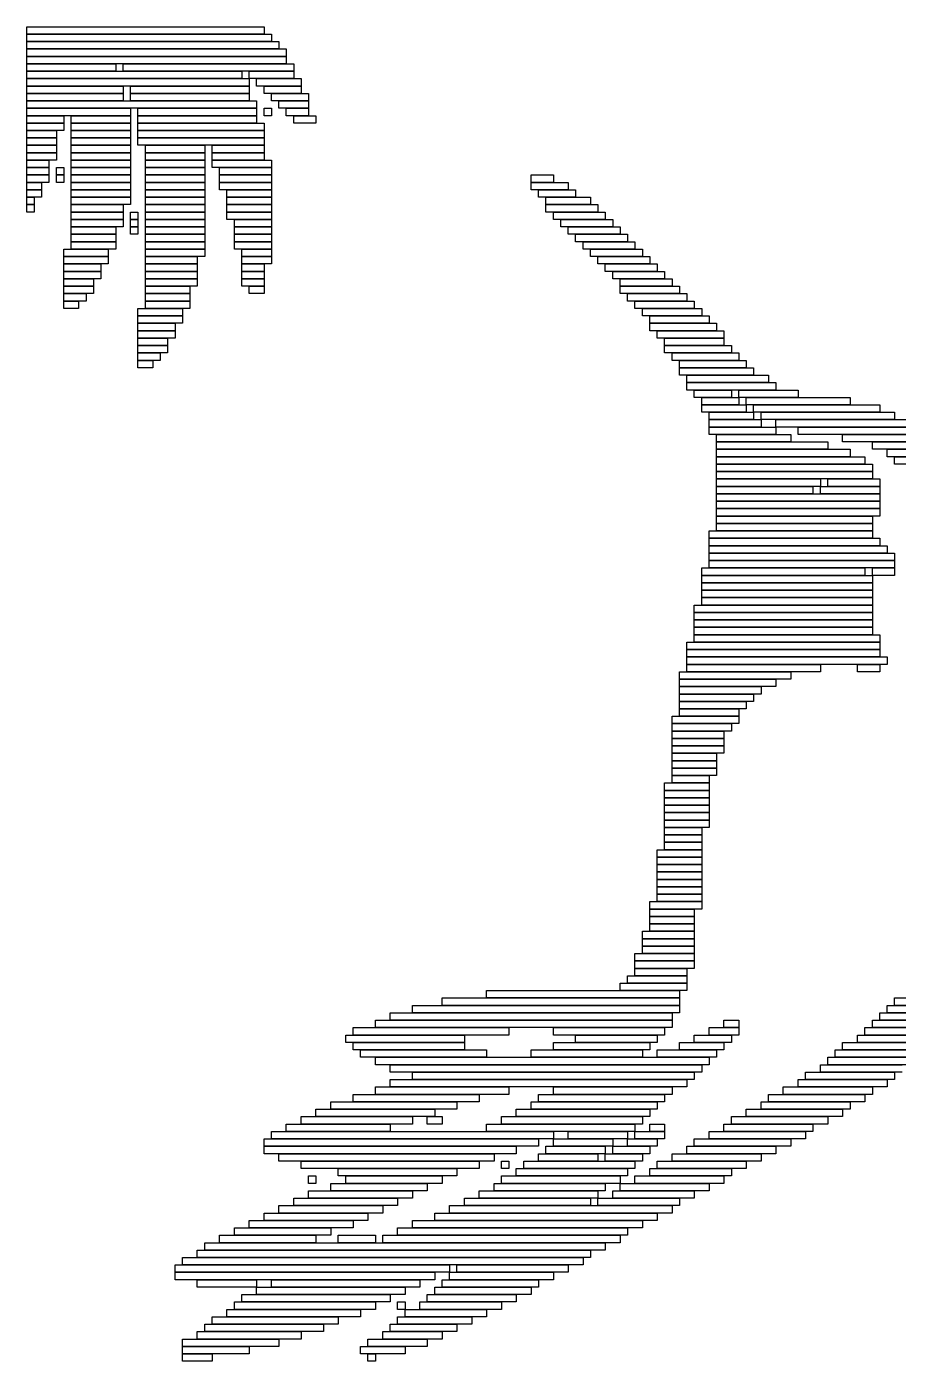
# Model space of a CAD drawing. Extents: x 380 to 643, y 432 to 612.
# Drawn here: x 380 to 497.5, y 432 to 612 of the extents above; entities that cross this region are included whole.
import ezdxf

# ---------------------------------------------------------------- set-up
doc = ezdxf.new("R2010")
doc.units = 0

msp = doc.modelspace()

# ---------------------------------------------------------------- linework, layer by layer
for p, q in [((380, 612), (412, 612)), ((380, 611), (380, 612)), ((412, 612), (412, 611)), ((412, 611), (380, 611)), ((380, 611), (413, 611)), ((380, 610), (380, 611)), ((413, 611), (413, 610)), ((413, 610), (380, 610)), ((380, 610), (414, 610)), ((380, 609), (380, 610)), ((414, 609), (380, 609)), ((380, 609), (415, 609)), ((380, 608), (380, 609)), ((414, 610), (414, 609)), ((415, 609), (415, 608)), ((415, 608), (380, 608)), ((380, 608), (415, 608)), ((380, 607), (380, 608)), ((415, 607), (380, 607)), ((380, 607), (392, 607)), ((380, 606), (380, 607)), ((392, 607), (392, 606)), ((393, 607), (416, 607)), ((393, 606), (393, 607)), ((415, 608), (415, 607)), ((416, 607), (416, 606)), ((392, 606), (380, 606)), ((380, 606), (409, 606)), ((380, 605), (380, 606)), ((409, 605), (380, 605)), ((380, 605), (410, 605)), ((380, 604), (380, 605)), ((416, 606), (393, 606)), ((409, 606), (409, 605)), ((410, 606), (416, 606)), ((410, 605), (410, 606)), ((416, 605), (410, 605)), ((410, 605), (410, 604)), ((411, 605), (417, 605)), ((411, 604), (411, 605)), ((416, 606), (416, 605)), ((417, 605), (417, 604)), ((410, 604), (380, 604)), ((380, 604), (393, 604)), ((380, 603), (380, 604)), ((393, 603), (380, 603)), ((380, 603), (393, 603)), ((380, 602), (380, 603)), ((393, 604), (393, 603)), ((393, 603), (393, 602)), ((394, 604), (410, 604)), ((394, 603), (394, 604)), ((410, 603), (394, 603)), ((394, 603), (410, 603)), ((394, 602), (394, 603)), ((410, 604), (410, 603)), ((410, 603), (410, 602)), ((417, 604), (411, 604)), ((412, 604), (417, 604)), ((412, 603), (412, 604)), ((417, 603), (412, 603)), ((413, 603), (418, 603)), ((413, 602), (413, 603)), ((417, 604), (417, 603)), ((418, 603), (418, 602)), ((393, 602), (380, 602)), ((380, 602), (411, 602)), ((380, 601), (380, 602)), ((410, 602), (394, 602)), ((411, 602), (411, 601)), ((418, 602), (413, 602)), ((414, 602), (418, 602)), ((414, 601), (414, 602)), ((418, 602), (418, 601)), ((411, 601), (380, 601)), ((380, 601), (394, 601)), ((380, 600), (380, 601)), ((394, 600), (380, 600)), ((380, 600), (385, 600)), ((380, 599), (380, 600)), ((385, 600), (385, 599)), ((386, 600), (394, 600)), ((386, 599), (386, 600)), ((394, 601), (394, 600)), ((394, 600), (394, 599)), ((395, 601), (411, 601)), ((395, 600), (395, 601)), ((411, 600), (395, 600)), ((395, 600), (411, 600)), ((395, 599), (395, 600)), ((411, 601), (411, 600)), ((411, 600), (411, 599)), ((412, 601), (413, 601)), ((412, 600), (412, 601)), ((413, 600), (412, 600)), ((413, 601), (413, 600)), ((418, 601), (414, 601)), ((415, 601), (418, 601)), ((415, 600), (415, 601)), ((418, 600), (415, 600)), ((416, 600), (419, 600)), ((416, 599), (416, 600)), ((418, 601), (418, 600)), ((419, 600), (419, 599)), ((385, 599), (380, 599)), ((380, 599), (385, 599)), ((380, 598), (380, 599)), ((385, 598), (380, 598)), ((380, 598), (384, 598)), ((380, 597), (380, 598)), ((384, 598), (384, 597)), ((385, 599), (385, 598)), ((394, 599), (386, 599)), ((386, 599), (394, 599)), ((386, 598), (386, 599)), ((394, 598), (386, 598)), ((386, 598), (394, 598)), ((386, 597), (386, 598)), ((394, 599), (394, 598)), ((394, 598), (394, 597)), ((411, 599), (395, 599)), ((395, 599), (412, 599)), ((395, 598), (395, 599)), ((412, 598), (395, 598)), ((395, 598), (412, 598)), ((395, 597), (395, 598)), ((412, 599), (412, 598)), ((412, 598), (412, 597)), ((419, 599), (416, 599)), ((384, 597), (380, 597)), ((380, 597), (384, 597)), ((380, 596), (380, 597)), ((384, 596), (380, 596)), ((380, 596), (384, 596)), ((380, 595), (380, 596)), ((384, 597), (384, 596)), ((384, 596), (384, 595)), ((394, 597), (386, 597)), ((386, 597), (394, 597)), ((386, 596), (386, 597)), ((394, 596), (386, 596)), ((386, 596), (394, 596)), ((386, 595), (386, 596)), ((394, 597), (394, 596)), ((394, 596), (394, 595)), ((412, 597), (395, 597)), ((395, 597), (412, 597)), ((395, 596), (395, 597)), ((412, 596), (395, 596)), ((396, 596), (404, 596)), ((396, 595), (396, 596)), ((404, 596), (404, 595)), ((405, 596), (412, 596)), ((405, 595), (405, 596)), ((412, 597), (412, 596)), ((412, 596), (412, 595)), ((384, 595), (380, 595)), ((380, 595), (384, 595)), ((380, 594), (380, 595)), ((384, 594), (380, 594)), ((380, 594), (383, 594)), ((380, 593), (380, 594)), ((383, 594), (383, 593)), ((384, 595), (384, 594)), ((394, 595), (386, 595)), ((386, 595), (394, 595)), ((386, 594), (386, 595)), ((394, 594), (386, 594)), ((386, 594), (394, 594)), ((386, 593), (386, 594)), ((394, 595), (394, 594)), ((394, 594), (394, 593)), ((404, 595), (396, 595)), ((396, 595), (404, 595)), ((396, 594), (396, 595)), ((404, 594), (396, 594)), ((396, 594), (404, 594)), ((396, 593), (396, 594)), ((404, 595), (404, 594)), ((404, 594), (404, 593)), ((412, 595), (405, 595)), ((405, 595), (412, 595)), ((405, 594), (405, 595)), ((412, 594), (405, 594)), ((405, 594), (413, 594)), ((405, 593), (405, 594)), ((412, 595), (412, 594)), ((413, 594), (413, 593)), ((383, 593), (380, 593)), ((380, 593), (383, 593)), ((380, 592), (380, 593)), ((383, 593), (383, 592)), ((384, 593), (385, 593)), ((384, 592), (384, 593)), ((385, 593), (385, 592)), ((394, 593), (386, 593)), ((386, 593), (394, 593)), ((386, 592), (386, 593)), ((394, 593), (394, 592)), ((404, 593), (396, 593)), ((396, 593), (404, 593)), ((396, 592), (396, 593)), ((404, 593), (404, 592)), ((413, 593), (405, 593)), ((406, 593), (413, 593)), ((406, 592), (406, 593)), ((413, 593), (413, 592)), ((383, 592), (380, 592)), ((380, 592), (383, 592)), ((380, 591), (380, 592)), ((383, 591), (380, 591)), ((380, 591), (382, 591)), ((380, 590), (380, 591)), ((382, 591), (382, 590)), ((383, 592), (383, 591)), ((385, 592), (384, 592)), ((384, 592), (385, 592)), ((384, 591), (384, 592)), ((385, 591), (384, 591)), ((385, 592), (385, 591)), ((394, 592), (386, 592)), ((386, 592), (394, 592)), ((386, 591), (386, 592)), ((394, 591), (386, 591)), ((386, 591), (394, 591)), ((386, 590), (386, 591)), ((394, 592), (394, 591)), ((394, 591), (394, 590)), ((404, 592), (396, 592)), ((396, 592), (404, 592)), ((396, 591), (396, 592)), ((404, 591), (396, 591)), ((396, 591), (404, 591)), ((396, 590), (396, 591)), ((404, 592), (404, 591)), ((404, 591), (404, 590)), ((413, 592), (406, 592)), ((406, 592), (413, 592)), ((406, 591), (406, 592)), ((413, 591), (406, 591)), ((406, 591), (413, 591)), ((406, 590), (406, 591)), ((413, 592), (413, 591)), ((413, 591), (413, 590)), ((448, 592), (451, 592)), ((448, 591), (448, 592)), ((451, 591), (448, 591)), ((448, 591), (453, 591)), ((448, 590), (448, 591)), ((451, 592), (451, 591)), ((453, 591), (453, 590)), ((382, 590), (380, 590)), ((380, 590), (382, 590)), ((380, 589), (380, 590)), ((382, 589), (380, 589)), ((380, 589), (381, 589)), ((380, 588), (380, 589)), ((381, 589), (381, 588)), ((382, 590), (382, 589)), ((394, 590), (386, 590)), ((386, 590), (394, 590)), ((386, 589), (386, 590)), ((394, 589), (386, 589)), ((386, 589), (394, 589)), ((386, 588), (386, 589)), ((394, 590), (394, 589)), ((394, 589), (394, 588)), ((404, 590), (396, 590)), ((396, 590), (404, 590)), ((396, 589), (396, 590)), ((404, 589), (396, 589)), ((396, 589), (404, 589)), ((396, 588), (396, 589)), ((404, 590), (404, 589)), ((404, 589), (404, 588)), ((413, 590), (406, 590)), ((407, 590), (413, 590)), ((407, 589), (407, 590)), ((413, 589), (407, 589)), ((407, 589), (413, 589)), ((407, 588), (407, 589)), ((413, 590), (413, 589)), ((413, 589), (413, 588)), ((453, 590), (448, 590)), ((449, 590), (454, 590)), ((449, 589), (449, 590)), ((454, 589), (449, 589)), ((450, 589), (456, 589)), ((450, 588), (450, 589)), ((454, 590), (454, 589)), ((456, 589), (456, 588)), ((381, 588), (380, 588)), ((380, 588), (381, 588)), ((380, 587), (380, 588)), ((381, 587), (380, 587)), ((381, 588), (381, 587)), ((394, 588), (386, 588)), ((386, 588), (393, 588)), ((386, 587), (386, 588)), ((393, 587), (386, 587)), ((386, 587), (393, 587)), ((386, 586), (386, 587)), ((393, 588), (393, 587)), ((393, 587), (393, 586)), ((394, 587), (395, 587)), ((394, 586), (394, 587)), ((395, 587), (395, 586)), ((404, 588), (396, 588)), ((396, 588), (404, 588)), ((396, 587), (396, 588)), ((404, 587), (396, 587)), ((396, 587), (404, 587)), ((396, 586), (396, 587)), ((404, 588), (404, 587)), ((404, 587), (404, 586)), ((413, 588), (407, 588)), ((407, 588), (413, 588)), ((407, 587), (407, 588)), ((413, 587), (407, 587)), ((407, 587), (413, 587)), ((407, 586), (407, 587)), ((413, 588), (413, 587)), ((413, 587), (413, 586)), ((456, 588), (450, 588)), ((450, 588), (457, 588)), ((450, 587), (450, 588)), ((457, 587), (450, 587)), ((451, 587), (458, 587)), ((451, 586), (451, 587)), ((457, 588), (457, 587)), ((458, 587), (458, 586)), ((393, 586), (386, 586)), ((386, 586), (393, 586)), ((386, 585), (386, 586)), ((393, 585), (386, 585)), ((386, 585), (392, 585)), ((386, 584), (386, 585)), ((392, 585), (392, 584)), ((393, 586), (393, 585)), ((395, 586), (394, 586)), ((394, 586), (395, 586)), ((394, 585), (394, 586)), ((395, 585), (394, 585)), ((394, 585), (395, 585)), ((394, 584), (394, 585)), ((395, 586), (395, 585)), ((395, 585), (395, 584)), ((404, 586), (396, 586)), ((396, 586), (404, 586)), ((396, 585), (396, 586)), ((404, 585), (396, 585)), ((396, 585), (404, 585)), ((396, 584), (396, 585)), ((404, 586), (404, 585)), ((404, 585), (404, 584)), ((413, 586), (407, 586)), ((408, 586), (413, 586)), ((408, 585), (408, 586)), ((413, 585), (408, 585)), ((408, 585), (413, 585)), ((408, 584), (408, 585)), ((413, 586), (413, 585)), ((413, 585), (413, 584)), ((458, 586), (451, 586)), ((452, 586), (459, 586)), ((452, 585), (452, 586)), ((459, 585), (452, 585)), ((453, 585), (460, 585)), ((453, 584), (453, 585)), ((459, 586), (459, 585)), ((460, 585), (460, 584)), ((392, 584), (386, 584)), ((386, 584), (392, 584)), ((386, 583), (386, 584)), ((392, 584), (392, 583)), ((395, 584), (394, 584)), ((404, 584), (396, 584)), ((396, 584), (404, 584)), ((396, 583), (396, 584)), ((404, 584), (404, 583)), ((413, 584), (408, 584)), ((408, 584), (413, 584)), ((408, 583), (408, 584)), ((413, 584), (413, 583)), ((460, 584), (453, 584)), ((454, 584), (461, 584)), ((454, 583), (454, 584)), ((461, 584), (461, 583)), ((385, 582), (391, 582)), ((385, 581), (385, 582)), ((392, 583), (386, 583)), ((386, 583), (392, 583)), ((386, 582), (386, 583)), ((392, 582), (386, 582)), ((391, 582), (391, 581)), ((392, 583), (392, 582)), ((404, 583), (396, 583)), ((396, 583), (404, 583)), ((396, 582), (396, 583)), ((404, 582), (396, 582)), ((396, 582), (404, 582)), ((396, 581), (396, 582)), ((404, 583), (404, 582)), ((404, 582), (404, 581)), ((413, 583), (408, 583)), ((408, 583), (413, 583)), ((408, 582), (408, 583)), ((413, 582), (408, 582)), ((409, 582), (413, 582)), ((409, 581), (409, 582)), ((413, 583), (413, 582)), ((413, 582), (413, 581)), ((461, 583), (454, 583)), ((455, 583), (462, 583)), ((455, 582), (455, 583)), ((462, 582), (455, 582)), ((456, 582), (463, 582)), ((456, 581), (456, 582)), ((462, 583), (462, 582)), ((463, 582), (463, 581)), ((391, 581), (385, 581)), ((385, 581), (391, 581)), ((385, 580), (385, 581)), ((391, 580), (385, 580)), ((385, 580), (390, 580)), ((385, 579), (385, 580)), ((390, 580), (390, 579)), ((391, 581), (391, 580)), ((404, 581), (396, 581)), ((396, 581), (403, 581)), ((396, 580), (396, 581)), ((403, 580), (396, 580)), ((396, 580), (403, 580)), ((396, 579), (396, 580)), ((403, 581), (403, 580)), ((403, 580), (403, 579)), ((413, 581), (409, 581)), ((409, 581), (413, 581)), ((409, 580), (409, 581)), ((413, 580), (409, 580)), ((409, 580), (412, 580)), ((409, 579), (409, 580)), ((412, 580), (412, 579)), ((413, 581), (413, 580)), ((463, 581), (456, 581)), ((457, 581), (464, 581)), ((457, 580), (457, 581)), ((464, 580), (457, 580)), ((458, 580), (465, 580)), ((458, 579), (458, 580)), ((464, 581), (464, 580)), ((465, 580), (465, 579)), ((390, 579), (385, 579)), ((385, 579), (390, 579)), ((385, 578), (385, 579)), ((390, 578), (385, 578)), ((385, 578), (389, 578)), ((385, 577), (385, 578)), ((389, 578), (389, 577)), ((390, 579), (390, 578)), ((403, 579), (396, 579)), ((396, 579), (403, 579)), ((396, 578), (396, 579)), ((403, 578), (396, 578)), ((396, 578), (403, 578)), ((396, 577), (396, 578)), ((403, 579), (403, 578)), ((403, 578), (403, 577)), ((412, 579), (409, 579)), ((409, 579), (412, 579)), ((409, 578), (409, 579)), ((412, 578), (409, 578)), ((409, 578), (412, 578)), ((409, 577), (409, 578)), ((412, 579), (412, 578)), ((412, 578), (412, 577)), ((465, 579), (458, 579)), ((459, 579), (466, 579)), ((459, 578), (459, 579)), ((466, 578), (459, 578)), ((460, 578), (467, 578)), ((460, 577), (460, 578)), ((466, 579), (466, 578)), ((467, 578), (467, 577)), ((389, 577), (385, 577)), ((385, 577), (389, 577)), ((385, 576), (385, 577)), ((389, 576), (385, 576)), ((385, 576), (388, 576)), ((385, 575), (385, 576)), ((388, 576), (388, 575)), ((389, 577), (389, 576)), ((403, 577), (396, 577)), ((396, 577), (402, 577)), ((396, 576), (396, 577)), ((402, 576), (396, 576)), ((396, 576), (402, 576)), ((396, 575), (396, 576)), ((402, 577), (402, 576)), ((402, 576), (402, 575)), ((412, 577), (409, 577)), ((410, 577), (412, 577)), ((410, 576), (410, 577)), ((412, 576), (410, 576)), ((412, 577), (412, 576)), ((467, 577), (460, 577)), ((460, 577), (468, 577)), ((460, 576), (460, 577)), ((468, 576), (460, 576)), ((461, 576), (469, 576)), ((461, 575), (461, 576)), ((468, 577), (468, 576)), ((469, 576), (469, 575)), ((388, 575), (385, 575)), ((385, 575), (387, 575)), ((385, 574), (385, 575)), ((387, 575), (387, 574)), ((402, 575), (396, 575)), ((396, 575), (402, 575)), ((396, 574), (396, 575)), ((402, 575), (402, 574)), ((469, 575), (461, 575)), ((462, 575), (470, 575)), ((462, 574), (462, 575)), ((470, 575), (470, 574)), ((387, 574), (385, 574)), ((395, 574), (401, 574)), ((395, 573), (395, 574)), ((401, 573), (395, 573)), ((395, 573), (401, 573)), ((395, 572), (395, 573)), ((402, 574), (396, 574)), ((401, 574), (401, 573)), ((401, 573), (401, 572)), ((470, 574), (462, 574)), ((463, 574), (471, 574)), ((463, 573), (463, 574)), ((471, 573), (463, 573)), ((464, 573), (472, 573)), ((464, 572), (464, 573)), ((471, 574), (471, 573)), ((472, 573), (472, 572)), ((401, 572), (395, 572)), ((395, 572), (400, 572)), ((395, 571), (395, 572)), ((400, 571), (395, 571)), ((395, 571), (400, 571)), ((395, 570), (395, 571)), ((400, 572), (400, 571)), ((400, 571), (400, 570)), ((472, 572), (464, 572)), ((464, 572), (473, 572)), ((464, 571), (464, 572)), ((473, 571), (464, 571)), ((465, 571), (474, 571)), ((465, 570), (465, 571)), ((473, 572), (473, 571)), ((474, 571), (474, 570)), ((400, 570), (395, 570)), ((395, 570), (399, 570)), ((395, 569), (395, 570)), ((399, 569), (395, 569)), ((395, 569), (399, 569)), ((395, 568), (395, 569)), ((399, 570), (399, 569)), ((399, 569), (399, 568)), ((474, 570), (465, 570)), ((466, 570), (474, 570)), ((466, 569), (466, 570)), ((474, 569), (466, 569)), ((466, 569), (475, 569)), ((466, 568), (466, 569)), ((474, 570), (474, 569)), ((475, 569), (475, 568)), ((399, 568), (395, 568)), ((395, 568), (398, 568)), ((395, 567), (395, 568)), ((398, 567), (395, 567)), ((395, 567), (397, 567)), ((395, 566), (395, 567)), ((397, 567), (397, 566)), ((398, 568), (398, 567)), ((475, 568), (466, 568)), ((467, 568), (476, 568)), ((467, 567), (467, 568)), ((476, 567), (467, 567)), ((468, 567), (477, 567)), ((468, 566), (468, 567)), ((476, 568), (476, 567)), ((477, 567), (477, 566)), ((397, 566), (395, 566)), ((477, 566), (468, 566)), ((468, 566), (478, 566)), ((468, 565), (468, 566)), ((478, 566), (478, 565)), ((478, 565), (468, 565)), ((469, 565), (480, 565)), ((469, 564), (469, 565)), ((480, 564), (469, 564)), ((469, 564), (481, 564)), ((469, 563), (469, 564)), ((480, 565), (480, 564)), ((481, 564), (481, 563)), ((481, 563), (469, 563)), ((470, 563), (475, 563)), ((470, 562), (470, 563)), ((475, 562), (470, 562)), ((471, 562), (476, 562)), ((471, 561), (471, 562)), ((475, 563), (475, 562)), ((476, 563), (484, 563)), ((476, 562), (476, 563)), ((484, 562), (476, 562)), ((476, 562), (476, 561)), ((477, 562), (491, 562)), ((477, 561), (477, 562)), ((484, 563), (484, 562)), ((491, 562), (491, 561)), ((476, 561), (471, 561)), ((471, 561), (477, 561)), ((471, 560), (471, 561)), ((477, 560), (471, 560)), ((472, 560), (478, 560)), ((472, 559), (472, 560)), ((491, 561), (477, 561)), ((477, 561), (477, 560)), ((478, 561), (495, 561)), ((478, 560), (478, 561)), ((495, 560), (478, 560)), ((478, 560), (478, 559)), ((479, 560), (497, 560)), ((479, 559), (479, 560)), ((495, 561), (495, 560)), ((497, 560), (497, 559)), ((478, 559), (472, 559)), ((472, 559), (479, 559)), ((472, 558), (472, 559)), ((479, 558), (472, 558)), ((472, 558), (481, 558)), ((472, 557), (472, 558)), ((497, 559), (479, 559)), ((479, 559), (479, 558)), ((481, 559), (499, 559)), ((481, 558), (481, 559)), ((499, 558), (481, 558)), ((481, 558), (481, 557)), ((484, 558), (500, 558)), ((484, 557), (484, 558)), ((481, 557), (472, 557)), ((473, 557), (483, 557)), ((473, 556), (473, 557)), ((483, 557), (483, 556)), ((500, 557), (484, 557)), ((490, 557), (501, 557)), ((490, 556), (490, 557)), ((483, 556), (473, 556)), ((473, 556), (488, 556)), ((473, 555), (473, 556)), ((488, 555), (473, 555)), ((473, 555), (491, 555)), ((473, 554), (473, 555)), ((488, 556), (488, 555)), ((501, 556), (490, 556)), ((491, 555), (491, 554)), ((494, 556), (502, 556)), ((494, 555), (494, 556)), ((502, 555), (494, 555)), ((496, 555), (503, 555)), ((496, 554), (496, 555)), ((491, 554), (473, 554)), ((473, 554), (493, 554)), ((473, 553), (473, 554)), ((493, 553), (473, 553)), ((473, 553), (494, 553)), ((473, 552), (473, 553)), ((493, 554), (493, 553)), ((494, 553), (494, 552)), ((503, 554), (496, 554)), ((497, 554), (504, 554)), ((497, 553), (497, 554)), ((504, 553), (497, 553)), ((494, 552), (473, 552)), ((473, 552), (494, 552)), ((473, 551), (473, 552)), ((494, 551), (473, 551)), ((473, 551), (487, 551)), ((473, 550), (473, 551)), ((487, 551), (487, 550)), ((488, 551), (495, 551)), ((488, 550), (488, 551)), ((494, 552), (494, 551)), ((495, 551), (495, 550)), ((487, 550), (473, 550)), ((473, 550), (486, 550)), ((473, 549), (473, 550)), ((486, 549), (473, 549)), ((473, 549), (495, 549)), ((473, 548), (473, 549)), ((486, 550), (486, 549)), ((487, 550), (495, 550)), ((487, 549), (487, 550)), ((495, 549), (487, 549)), ((495, 550), (488, 550)), ((495, 550), (495, 549)), ((495, 549), (495, 548)), ((495, 548), (473, 548)), ((473, 548), (495, 548)), ((473, 547), (473, 548)), ((495, 548), (495, 547)), ((495, 547), (473, 547)), ((473, 547), (495, 547)), ((473, 546), (473, 547)), ((495, 546), (473, 546)), ((473, 546), (494, 546)), ((473, 545), (473, 546)), ((494, 546), (494, 545)), ((495, 547), (495, 546)), ((472, 544), (494, 544)), ((472, 543), (472, 544)), ((494, 545), (473, 545)), ((473, 545), (494, 545)), ((473, 544), (473, 545)), ((494, 544), (473, 544)), ((494, 545), (494, 544)), ((494, 544), (494, 543)), ((494, 543), (472, 543)), ((472, 543), (495, 543)), ((472, 542), (472, 543)), ((495, 542), (472, 542)), ((472, 542), (496, 542)), ((472, 541), (472, 542)), ((495, 543), (495, 542)), ((496, 542), (496, 541)), ((496, 541), (472, 541)), ((472, 541), (497, 541)), ((472, 540), (472, 541)), ((497, 540), (472, 540)), ((472, 540), (497, 540)), ((472, 539), (472, 540)), ((497, 541), (497, 540)), ((497, 540), (497, 539)), ((471, 539), (493, 539)), ((471, 538), (471, 539)), ((497, 539), (472, 539)), ((493, 539), (493, 538)), ((494, 539), (497, 539)), ((494, 538), (494, 539)), ((497, 539), (497, 538)), ((493, 538), (471, 538)), ((471, 538), (494, 538)), ((471, 537), (471, 538)), ((494, 537), (471, 537)), ((471, 537), (494, 537)), ((471, 536), (471, 537)), ((497, 538), (494, 538)), ((494, 538), (494, 537)), ((494, 537), (494, 536)), ((494, 536), (471, 536)), ((471, 536), (494, 536)), ((471, 535), (471, 536)), ((494, 535), (471, 535)), ((471, 535), (494, 535)), ((471, 534), (471, 535)), ((494, 536), (494, 535)), ((494, 535), (494, 534)), ((470, 534), (494, 534)), ((470, 533), (470, 534)), ((494, 533), (470, 533)), ((470, 533), (494, 533)), ((470, 532), (470, 533)), ((494, 534), (471, 534)), ((494, 534), (494, 533)), ((494, 533), (494, 532)), ((494, 532), (470, 532)), ((470, 532), (494, 532)), ((470, 531), (470, 532)), ((494, 531), (470, 531)), ((470, 531), (494, 531)), ((470, 530), (470, 531)), ((494, 532), (494, 531)), ((494, 531), (494, 530)), ((494, 530), (470, 530)), ((470, 530), (495, 530)), ((470, 529), (470, 530)), ((495, 530), (495, 529)), ((469, 529), (495, 529)), ((469, 528), (469, 529)), ((495, 528), (469, 528)), ((469, 528), (495, 528)), ((469, 527), (469, 528)), ((495, 529), (470, 529)), ((495, 529), (495, 528)), ((495, 528), (495, 527)), ((495, 527), (469, 527)), ((469, 527), (496, 527)), ((469, 526), (469, 527)), ((496, 526), (469, 526)), ((469, 526), (487, 526)), ((469, 525), (469, 526)), ((487, 526), (487, 525)), ((492, 526), (495, 526)), ((492, 525), (492, 526)), ((495, 526), (495, 525)), ((496, 527), (496, 526)), ((468, 525), (483, 525)), ((468, 524), (468, 525)), ((483, 524), (468, 524)), ((468, 524), (481, 524)), ((468, 523), (468, 524)), ((487, 525), (469, 525)), ((481, 524), (481, 523)), ((483, 525), (483, 524)), ((495, 525), (492, 525)), ((481, 523), (468, 523)), ((468, 523), (479, 523)), ((468, 522), (468, 523)), ((479, 522), (468, 522)), ((468, 522), (478, 522)), ((468, 521), (468, 522)), ((478, 522), (478, 521)), ((479, 523), (479, 522)), ((478, 521), (468, 521)), ((468, 521), (477, 521)), ((468, 520), (468, 521)), ((477, 521), (477, 520)), ((467, 519), (476, 519)), ((467, 518), (467, 519)), ((477, 520), (468, 520)), ((468, 520), (476, 520)), ((468, 519), (468, 520)), ((476, 519), (468, 519)), ((476, 520), (476, 519)), ((476, 519), (476, 518)), ((476, 518), (467, 518)), ((467, 518), (475, 518)), ((467, 517), (467, 518)), ((475, 517), (467, 517)), ((467, 517), (474, 517)), ((467, 516), (467, 517)), ((474, 517), (474, 516)), ((475, 518), (475, 517)), ((474, 516), (467, 516)), ((467, 516), (474, 516)), ((467, 515), (467, 516)), ((474, 515), (467, 515)), ((467, 515), (474, 515)), ((467, 514), (467, 515)), ((474, 516), (474, 515)), ((474, 515), (474, 514)), ((474, 514), (467, 514)), ((467, 514), (473, 514)), ((467, 513), (467, 514)), ((473, 513), (467, 513)), ((467, 513), (473, 513)), ((467, 512), (467, 513)), ((473, 514), (473, 513)), ((473, 513), (473, 512)), ((473, 512), (467, 512)), ((467, 512), (473, 512)), ((467, 511), (467, 512)), ((473, 512), (473, 511)), ((466, 510), (472, 510)), ((466, 509), (466, 510)), ((473, 511), (467, 511)), ((467, 511), (472, 511)), ((467, 510), (467, 511)), ((472, 510), (467, 510)), ((472, 511), (472, 510)), ((472, 510), (472, 509)), ((472, 509), (466, 509)), ((466, 509), (472, 509)), ((466, 508), (466, 509)), ((472, 508), (466, 508)), ((466, 508), (472, 508)), ((466, 507), (466, 508)), ((472, 509), (472, 508)), ((472, 508), (472, 507)), ((472, 507), (466, 507)), ((466, 507), (472, 507)), ((466, 506), (466, 507)), ((472, 506), (466, 506)), ((466, 506), (472, 506)), ((466, 505), (466, 506)), ((472, 507), (472, 506)), ((472, 506), (472, 505)), ((472, 505), (466, 505)), ((466, 505), (472, 505)), ((466, 504), (466, 505)), ((472, 504), (466, 504)), ((466, 504), (471, 504)), ((466, 503), (466, 504)), ((471, 504), (471, 503)), ((472, 505), (472, 504)), ((471, 503), (466, 503)), ((466, 503), (471, 503)), ((466, 502), (466, 503)), ((471, 503), (471, 502)), ((465, 501), (471, 501)), ((465, 500), (465, 501)), ((471, 502), (466, 502)), ((466, 502), (471, 502)), ((466, 501), (466, 502)), ((471, 501), (466, 501)), ((471, 502), (471, 501)), ((471, 501), (471, 500)), ((471, 500), (465, 500)), ((465, 500), (471, 500)), ((465, 499), (465, 500)), ((471, 499), (465, 499)), ((465, 499), (471, 499)), ((465, 498), (465, 499)), ((471, 500), (471, 499)), ((471, 499), (471, 498)), ((471, 498), (465, 498)), ((465, 498), (471, 498)), ((465, 497), (465, 498)), ((471, 497), (465, 497)), ((465, 497), (471, 497)), ((465, 496), (465, 497)), ((471, 498), (471, 497)), ((471, 497), (471, 496)), ((471, 496), (465, 496)), ((465, 496), (471, 496)), ((465, 495), (465, 496)), ((471, 495), (465, 495)), ((465, 495), (471, 495)), ((465, 494), (465, 495)), ((471, 496), (471, 495)), ((471, 495), (471, 494)), ((464, 494), (471, 494)), ((464, 493), (464, 494)), ((471, 494), (465, 494)), ((471, 494), (471, 493)), ((471, 493), (464, 493)), ((464, 493), (470, 493)), ((464, 492), (464, 493)), ((470, 492), (464, 492)), ((464, 492), (470, 492)), ((464, 491), (464, 492)), ((470, 493), (470, 492)), ((470, 492), (470, 491)), ((463, 490), (470, 490)), ((463, 489), (463, 490)), ((470, 491), (464, 491)), ((464, 491), (470, 491)), ((464, 490), (464, 491)), ((470, 490), (464, 490)), ((470, 491), (470, 490)), ((470, 490), (470, 489)), ((470, 489), (463, 489)), ((463, 489), (470, 489)), ((463, 488), (463, 489)), ((470, 488), (463, 488)), ((463, 488), (470, 488)), ((463, 487), (463, 488)), ((470, 489), (470, 488)), ((470, 488), (470, 487)), ((462, 487), (470, 487)), ((462, 486), (462, 487)), ((470, 486), (462, 486)), ((462, 486), (470, 486)), ((462, 485), (462, 486)), ((470, 487), (463, 487)), ((470, 487), (470, 486)), ((470, 486), (470, 485)), ((470, 485), (462, 485)), ((462, 485), (469, 485)), ((462, 484), (462, 485)), ((469, 485), (469, 484)), ((460, 483), (469, 483)), ((460, 482), (460, 483)), ((461, 484), (469, 484)), ((461, 483), (461, 484)), ((469, 483), (461, 483)), ((469, 484), (462, 484)), ((469, 484), (469, 483)), ((469, 483), (469, 482)), ((436, 481), (468, 481)), ((436, 480), (436, 481)), ((442, 482), (468, 482)), ((442, 481), (442, 482)), ((468, 481), (442, 481)), ((469, 482), (460, 482)), ((468, 482), (468, 481)), ((468, 481), (468, 480)), ((497, 481), (506, 481)), ((497, 480), (497, 481)), ((429, 479), (467, 479)), ((429, 478), (429, 479)), ((432, 480), (468, 480)), ((432, 479), (432, 480)), ((468, 479), (432, 479)), ((468, 480), (436, 480)), ((467, 479), (467, 478)), ((468, 480), (468, 479)), ((495, 479), (504, 479)), ((495, 478), (495, 479)), ((496, 480), (505, 480)), ((496, 479), (496, 480)), ((505, 479), (496, 479)), ((506, 480), (497, 480)), ((424, 477), (445, 477)), ((424, 476), (424, 477)), ((427, 478), (467, 478)), ((427, 477), (427, 478)), ((467, 477), (427, 477)), ((467, 478), (429, 478)), ((445, 477), (445, 476)), ((451, 477), (466, 477)), ((451, 476), (451, 477)), ((466, 477), (466, 476)), ((467, 478), (467, 477)), ((472, 477), (476, 477)), ((472, 476), (472, 477)), ((474, 478), (476, 478)), ((474, 477), (474, 478)), ((476, 477), (474, 477)), ((476, 478), (476, 477)), ((476, 477), (476, 476)), ((493, 477), (503, 477)), ((493, 476), (493, 477)), ((494, 478), (503, 478)), ((494, 477), (494, 478)), ((503, 477), (494, 477)), ((504, 478), (495, 478)), ((423, 476), (439, 476)), ((423, 475), (423, 476)), ((445, 476), (424, 476)), ((439, 476), (439, 475)), ((466, 476), (451, 476)), ((454, 476), (465, 476)), ((454, 475), (454, 476)), ((465, 476), (465, 475)), ((470, 476), (475, 476)), ((470, 475), (470, 476)), ((476, 476), (472, 476)), ((475, 476), (475, 475)), ((492, 476), (502, 476)), ((492, 475), (492, 476)), ((503, 476), (493, 476)), ((439, 475), (423, 475)), ((424, 475), (439, 475)), ((424, 474), (424, 475)), ((439, 474), (424, 474)), ((425, 474), (442, 474)), ((425, 473), (425, 474)), ((439, 475), (439, 474)), ((442, 474), (442, 473)), ((448, 474), (463, 474)), ((448, 473), (448, 474)), ((451, 475), (464, 475)), ((451, 474), (451, 475)), ((464, 474), (451, 474)), ((465, 475), (454, 475)), ((463, 474), (463, 473)), ((464, 475), (464, 474)), ((465, 474), (473, 474)), ((465, 473), (465, 474)), ((468, 475), (474, 475)), ((468, 474), (468, 475)), ((474, 474), (468, 474)), ((475, 475), (470, 475)), ((473, 474), (473, 473)), ((474, 475), (474, 474)), ((489, 474), (500, 474)), ((489, 473), (489, 474)), ((490, 475), (501, 475)), ((490, 474), (490, 475)), ((501, 474), (490, 474)), ((502, 475), (492, 475)), ((442, 473), (425, 473)), ((427, 473), (472, 473)), ((427, 472), (427, 473)), ((472, 472), (427, 472)), ((429, 472), (471, 472)), ((429, 471), (429, 472)), ((463, 473), (448, 473)), ((473, 473), (465, 473)), ((471, 472), (471, 471)), ((472, 473), (472, 472)), ((487, 472), (498, 472)), ((487, 471), (487, 472)), ((488, 473), (499, 473)), ((488, 472), (488, 473)), ((499, 472), (488, 472)), ((500, 473), (489, 473)), ((471, 471), (429, 471)), ((429, 470), (469, 470)), ((429, 469), (429, 470)), ((432, 471), (470, 471)), ((432, 470), (432, 471)), ((470, 470), (432, 470)), ((469, 470), (469, 469)), ((470, 471), (470, 470)), ((484, 470), (496, 470)), ((484, 469), (484, 470)), ((485, 471), (497, 471)), ((485, 470), (485, 471)), ((497, 470), (485, 470)), ((498, 471), (487, 471)), ((496, 470), (496, 469)), ((497, 471), (497, 470)), ((424, 468), (441, 468)), ((424, 467), (424, 468)), ((427, 469), (445, 469)), ((427, 468), (427, 469)), ((445, 468), (427, 468)), ((469, 469), (429, 469)), ((441, 468), (441, 467)), ((445, 469), (445, 468)), ((449, 468), (466, 468)), ((449, 467), (449, 468)), ((451, 469), (467, 469)), ((451, 468), (451, 469)), ((467, 468), (451, 468)), ((466, 468), (466, 467)), ((467, 469), (467, 468)), ((480, 468), (493, 468)), ((480, 467), (480, 468)), ((482, 469), (494, 469)), ((482, 468), (482, 469)), ((494, 468), (482, 468)), ((496, 469), (484, 469)), ((493, 468), (493, 467)), ((494, 469), (494, 468)), ((421, 467), (438, 467)), ((421, 466), (421, 467)), ((441, 467), (424, 467)), ((438, 467), (438, 466)), ((448, 467), (465, 467)), ((448, 466), (448, 467)), ((466, 467), (449, 467)), ((465, 467), (465, 466)), ((479, 467), (491, 467)), ((479, 466), (479, 467)), ((493, 467), (480, 467)), ((491, 467), (491, 466)), ((417, 465), (432, 465)), ((417, 464), (417, 465)), ((419, 466), (435, 466)), ((419, 465), (419, 466)), ((435, 465), (419, 465)), ((438, 466), (421, 466)), ((432, 465), (432, 464)), ((434, 465), (436, 465)), ((434, 464), (434, 465)), ((435, 466), (435, 465)), ((436, 465), (436, 464)), ((444, 465), (463, 465)), ((444, 464), (444, 465)), ((446, 466), (464, 466)), ((446, 465), (446, 466)), ((464, 465), (446, 465)), ((465, 466), (448, 466)), ((463, 465), (463, 464)), ((464, 466), (464, 465)), ((475, 465), (488, 465)), ((475, 464), (475, 465)), ((477, 466), (490, 466)), ((477, 465), (477, 466)), ((490, 465), (477, 465)), ((491, 466), (479, 466)), ((488, 465), (488, 464)), ((490, 466), (490, 465)), ((413, 463), (451, 463)), ((413, 462), (413, 463)), ((415, 464), (429, 464)), ((415, 463), (415, 464)), ((429, 463), (415, 463)), ((432, 464), (417, 464)), ((429, 464), (429, 463)), ((436, 464), (434, 464)), ((442, 464), (462, 464)), ((442, 463), (442, 464)), ((462, 463), (442, 463)), ((463, 464), (444, 464)), ((451, 463), (451, 462)), ((453, 463), (461, 463)), ((453, 462), (453, 463)), ((461, 463), (461, 462)), ((462, 464), (462, 463)), ((462, 463), (466, 463)), ((462, 462), (462, 463)), ((464, 464), (466, 464)), ((464, 463), (464, 464)), ((466, 463), (464, 463)), ((466, 464), (466, 463)), ((466, 463), (466, 462)), ((472, 463), (485, 463)), ((472, 462), (472, 463)), ((474, 464), (486, 464)), ((474, 463), (474, 464)), ((486, 463), (474, 463)), ((488, 464), (475, 464)), ((485, 463), (485, 462)), ((486, 464), (486, 463)), ((412, 462), (449, 462)), ((412, 461), (412, 462)), ((449, 461), (412, 461)), ((412, 461), (446, 461)), ((412, 460), (412, 461)), ((451, 462), (413, 462)), ((446, 461), (446, 460)), ((449, 462), (449, 461)), ((450, 461), (458, 461)), ((450, 460), (450, 461)), ((451, 462), (459, 462)), ((451, 461), (451, 462)), ((459, 461), (451, 461)), ((461, 462), (453, 462)), ((458, 461), (458, 460)), ((459, 462), (459, 461)), ((459, 461), (464, 461)), ((459, 460), (459, 461)), ((461, 462), (465, 462)), ((461, 461), (461, 462)), ((465, 461), (461, 461)), ((466, 462), (462, 462)), ((464, 461), (464, 460)), ((465, 462), (465, 461)), ((469, 461), (481, 461)), ((469, 460), (469, 461)), ((470, 462), (483, 462)), ((470, 461), (470, 462)), ((483, 461), (470, 461)), ((485, 462), (472, 462)), ((481, 461), (481, 460)), ((483, 462), (483, 461)), ((446, 460), (412, 460)), ((414, 460), (443, 460)), ((414, 459), (414, 460)), ((443, 459), (414, 459)), ((417, 459), (441, 459)), ((417, 458), (417, 459)), ((441, 459), (441, 458)), ((443, 460), (443, 459)), ((444, 459), (445, 459)), ((444, 458), (444, 459)), ((445, 459), (445, 458)), ((447, 459), (462, 459)), ((447, 458), (447, 459)), ((449, 460), (457, 460)), ((449, 459), (449, 460)), ((457, 459), (449, 459)), ((458, 460), (450, 460)), ((457, 460), (457, 459)), ((458, 460), (463, 460)), ((458, 459), (458, 460)), ((463, 459), (458, 459)), ((464, 460), (459, 460)), ((462, 459), (462, 458)), ((463, 460), (463, 459)), ((465, 459), (477, 459)), ((465, 458), (465, 459)), ((467, 460), (479, 460)), ((467, 459), (467, 460)), ((479, 459), (467, 459)), ((481, 460), (469, 460)), ((477, 459), (477, 458)), ((479, 460), (479, 459)), ((441, 458), (417, 458)), ((422, 458), (438, 458)), ((422, 457), (422, 458)), ((438, 458), (438, 457)), ((445, 458), (444, 458)), ((446, 458), (461, 458)), ((446, 457), (446, 458)), ((462, 458), (447, 458)), ((461, 458), (461, 457)), ((464, 458), (475, 458)), ((464, 457), (464, 458)), ((477, 458), (465, 458)), ((475, 458), (475, 457)), ((418, 457), (419, 457)), ((418, 456), (418, 457)), ((419, 456), (418, 456)), ((419, 457), (419, 456)), ((421, 456), (434, 456)), ((421, 455), (421, 456)), ((438, 457), (422, 457)), ((423, 457), (436, 457)), ((423, 456), (423, 457)), ((436, 456), (423, 456)), ((434, 456), (434, 455)), ((436, 457), (436, 456)), ((443, 456), (458, 456)), ((443, 455), (443, 456)), ((444, 457), (460, 457)), ((444, 456), (444, 457)), ((460, 456), (444, 456)), ((461, 457), (446, 457)), ((458, 456), (458, 455)), ((460, 457), (460, 456)), ((460, 456), (472, 456)), ((460, 455), (460, 456)), ((462, 457), (474, 457)), ((462, 456), (462, 457)), ((474, 456), (462, 456)), ((475, 457), (464, 457)), ((472, 456), (472, 455)), ((474, 457), (474, 456)), ((416, 454), (430, 454)), ((416, 453), (416, 454)), ((418, 455), (432, 455)), ((418, 454), (418, 455)), ((432, 454), (418, 454)), ((434, 455), (421, 455)), ((430, 454), (430, 453)), ((432, 455), (432, 454)), ((439, 454), (456, 454)), ((439, 453), (439, 454)), ((441, 455), (457, 455)), ((441, 454), (441, 455)), ((457, 454), (441, 454)), ((458, 455), (443, 455)), ((456, 454), (456, 453)), ((457, 455), (457, 454)), ((457, 454), (468, 454)), ((457, 453), (457, 454)), ((459, 455), (470, 455)), ((459, 454), (459, 455)), ((470, 454), (459, 454)), ((472, 455), (460, 455)), ((468, 454), (468, 453)), ((470, 455), (470, 454)), ((412, 452), (426, 452)), ((412, 451), (412, 452)), ((414, 453), (428, 453)), ((414, 452), (414, 453)), ((428, 452), (414, 452)), ((430, 453), (416, 453)), ((426, 452), (426, 451)), ((428, 453), (428, 452)), ((435, 452), (465, 452)), ((435, 451), (435, 452)), ((437, 453), (467, 453)), ((437, 452), (437, 453)), ((467, 452), (437, 452)), ((456, 453), (439, 453)), ((468, 453), (457, 453)), ((465, 452), (465, 451)), ((467, 453), (467, 452)), ((408, 450), (421, 450)), ((408, 449), (408, 450)), ((410, 451), (424, 451)), ((410, 450), (410, 451)), ((424, 450), (410, 450)), ((426, 451), (412, 451)), ((421, 450), (421, 449)), ((424, 451), (424, 450)), ((430, 450), (461, 450)), ((430, 449), (430, 450)), ((432, 451), (463, 451)), ((432, 450), (432, 451)), ((463, 450), (432, 450)), ((465, 451), (435, 451)), ((461, 450), (461, 449)), ((463, 451), (463, 450)), ((406, 449), (419, 449)), ((406, 448), (406, 449)), ((421, 449), (408, 449)), ((419, 449), (419, 448)), ((422, 449), (427, 449)), ((422, 448), (422, 449)), ((427, 449), (427, 448)), ((428, 449), (460, 449)), ((428, 448), (428, 449)), ((461, 449), (430, 449)), ((460, 449), (460, 448)), ((403, 447), (456, 447)), ((403, 446), (403, 447)), ((404, 448), (458, 448)), ((404, 447), (404, 448)), ((458, 447), (404, 447)), ((419, 448), (406, 448)), ((427, 448), (422, 448)), ((460, 448), (428, 448)), ((456, 447), (456, 446)), ((458, 448), (458, 447)), ((400, 445), (437, 445)), ((400, 444), (400, 445)), ((401, 446), (455, 446)), ((401, 445), (401, 446)), ((455, 445), (401, 445)), ((456, 446), (403, 446)), ((437, 445), (437, 444)), ((438, 445), (453, 445)), ((438, 444), (438, 445)), ((453, 445), (453, 444)), ((455, 446), (455, 445)), ((437, 444), (400, 444)), ((400, 444), (435, 444)), ((400, 443), (400, 444)), ((435, 443), (400, 443)), ((403, 443), (411, 443)), ((403, 442), (403, 443)), ((411, 443), (411, 442)), ((413, 443), (433, 443)), ((413, 442), (413, 443)), ((433, 443), (433, 442)), ((435, 444), (435, 443)), ((436, 443), (449, 443)), ((436, 442), (436, 443)), ((437, 444), (451, 444)), ((437, 443), (437, 444)), ((451, 443), (437, 443)), ((453, 444), (438, 444)), ((449, 443), (449, 442)), ((451, 444), (451, 443)), ((411, 442), (403, 442)), ((409, 441), (429, 441)), ((409, 440), (409, 441)), ((411, 442), (431, 442)), ((411, 441), (411, 442)), ((431, 441), (411, 441)), ((433, 442), (413, 442)), ((429, 441), (429, 440)), ((431, 442), (431, 441)), ((434, 441), (446, 441)), ((434, 440), (434, 441)), ((435, 442), (448, 442)), ((435, 441), (435, 442)), ((448, 441), (435, 441)), ((449, 442), (436, 442)), ((446, 441), (446, 440)), ((448, 442), (448, 441)), ((408, 440), (427, 440)), ((408, 439), (408, 440)), ((429, 440), (409, 440)), ((427, 440), (427, 439)), ((430, 440), (431, 440)), ((430, 439), (430, 440)), ((431, 440), (431, 439)), ((433, 440), (444, 440)), ((433, 439), (433, 440)), ((446, 440), (434, 440)), ((444, 440), (444, 439)), ((405, 438), (422, 438)), ((405, 437), (405, 438)), ((407, 439), (425, 439)), ((407, 438), (407, 439)), ((425, 438), (407, 438)), ((427, 439), (408, 439)), ((422, 438), (422, 437)), ((425, 439), (425, 438)), ((431, 439), (430, 439)), ((430, 438), (440, 438)), ((430, 437), (430, 438)), ((431, 439), (442, 439)), ((431, 438), (431, 439)), ((442, 438), (431, 438)), ((444, 439), (433, 439)), ((440, 438), (440, 437)), ((442, 439), (442, 438)), ((403, 436), (417, 436)), ((403, 435), (403, 436)), ((404, 437), (420, 437)), ((404, 436), (404, 437)), ((420, 436), (404, 436)), ((422, 437), (405, 437)), ((417, 436), (417, 435)), ((420, 437), (420, 436)), ((428, 436), (436, 436)), ((428, 435), (428, 436)), ((429, 437), (438, 437)), ((429, 436), (429, 437)), ((438, 436), (429, 436)), ((440, 437), (430, 437)), ((436, 436), (436, 435)), ((438, 437), (438, 436)), ((401, 435), (414, 435)), ((401, 434), (401, 435)), ((414, 434), (401, 434)), ((401, 434), (410, 434)), ((401, 433), (401, 434)), ((417, 435), (403, 435)), ((410, 434), (410, 433)), ((414, 435), (414, 434)), ((425, 434), (431, 434)), ((425, 433), (425, 434)), ((426, 435), (434, 435)), ((426, 434), (426, 435)), ((434, 434), (426, 434)), ((436, 435), (428, 435)), ((431, 434), (431, 433)), ((434, 435), (434, 434)), ((410, 433), (401, 433)), ((401, 433), (405, 433)), ((401, 432), (401, 433)), ((405, 432), (401, 432)), ((405, 433), (405, 432)), ((431, 433), (425, 433)), ((426, 433), (427, 433)), ((426, 432), (426, 433)), ((427, 432), (426, 432)), ((427, 433), (427, 432))]:
    msp.add_line(p, q)

doc.saveas('drawing.dxf')
